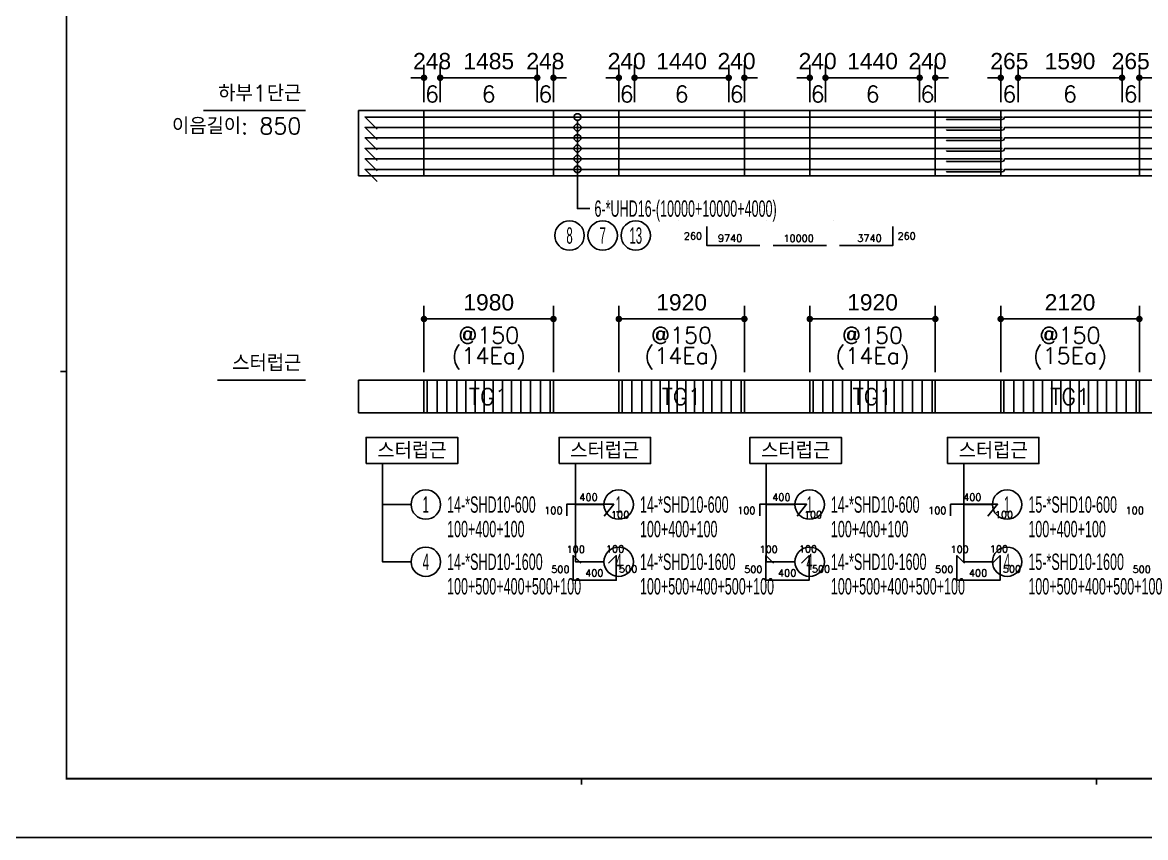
# Model space of a CAD drawing. Header units: millimetres. Extents: x 350420 to 672135, y -312840 to -44390.
# Drawn here: x 505279 to 522455, y -135386 to -122924 of the extents above; entities that cross this region are included whole.
import ezdxf
from ezdxf.enums import TextEntityAlignment as Align

# ---------------------------------------------------------------- set-up
doc = ezdxf.new("R2010")
doc.units = ezdxf.units.MM
doc.header["$LTSCALE"] = 65
doc.layers.get('Defpoints').update_dxf_attribs({"color": 145})
for name, color, linetype in [('00', 7, 'Continuous'), ('RP_DIM', 7, 'Continuous'), ('RP_TAG', 7, 'Continuous'), ('XDIM', 7, 'Continuous'), ('XREBAR', 1, 'Continuous'), ('XSTRUCT', 2, 'Continuous'), ('XTAG', 7, 'Continuous')]:
    doc.layers.add(name, color=color, linetype=linetype)
doc.styles.add('RPWK1', font='arial.ttf', dxfattribs={"bigfont": 'whgtxt.shx'})
doc.styles.add('RPWK2', font='romans.shx', dxfattribs={"bigfont": 'whgtxt.shx'})
doc.styles.get("Standard").update_dxf_attribs({"font": 'arial.ttf'})
doc.styles.add('XRebar', font='Romans.shx', dxfattribs={"bigfont": 'whgtxt.shx'})
doc.dimstyles.new('XRebarm', dxfattribs={"dimscale": 100, "dimtxt": 2.5, "dimasz": 1, "dimexe": 2, "dimexo": 0, "dimgap": 1.25, "dimtad": 1, "dimdec": 0, "dimzin": 0, "dimdsep": 46, "dimtxsty": 'Standard', "dimblk": 'DOT', "dimcen": 0.09, "dimclrd": 7, "dimclre": 7, "dimclrt": 3, "dimadec": 0, "dimazin": 0, "dimtfac": 1, "dimtdec": 4, "dimtofl": 0, "dimtmove": 0, "dimatfit": 3, "dimfxl": 0, "dimtolj": 1, "dimtzin": 0, "dimarcsym": 0})

# ---------------------------------------------------------------- blocks, each defined once
blk = doc.blocks.new('dhs_sheet2e')
at = {"color": 7}
for p, q in [((2996.4, 15831.2), (2796.7, 15831.2)), ((20500.6, 1997.6), (20500.6, 1797.9)), ((38004.8, 1997.6), (38004.8, 1797.9))]:
    blk.add_line(p, q, dxfattribs=at)
blk.add_lwpolyline([(84000, 0), (84000, 59329.4), (0, 59329.4), (0, 0)], close=True, dxfattribs=at)
at = {"color": 30, "const_width": 64.9}
blk.add_lwpolyline([(81003.6, 57331.7), (2996.4, 57331.7), (2996.4, 1997.6), (81003.6, 1997.6)], close=True, dxfattribs=at)
blk = doc.blocks.new('DFHDHBSD')
at = {"color": 255, "xscale": 0.5, "yscale": 0.5, "zscale": 0.5}
blk.add_blockref('dhs_sheet2e', (0, 0), dxfattribs=at)
blk = doc.blocks.new('_Dot')
at = {"color": 0, "linetype": 'ByBlock', "lineweight": -2}
blk.add_line((-0.5, 0), (-1, 0), dxfattribs=at)
at = {"color": 0, "linetype": 'ByBlock', "const_width": 0.5}
blk.add_lwpolyline([(-0.25, 0, 1), (0.25, 0, 1)], format="xyb", close=True, dxfattribs=at)
blk = doc.blocks.new('*D1350')
at = {"layer": 'Defpoints', "color": 0, "linetype": 'Continuous', "ltscale": 7.6496e-308, "transparency": 16777216}
for p in [(511668, -123770), (511420, -124145), (511668, -124145)]:
    blk.add_point(p, dxfattribs=at)
at = {"layer": 'XDIM', "color": 7, "linetype": 'Continuous', "lineweight": -2, "ltscale": 7.6496e-308, "transparency": 16777216}
for p, q in [((511420, -124145), (511420, -123570)), ((511668, -124145), (511668, -123570)), ((511320, -123770), (511220, -123770)), ((511768, -123770), (511868, -123770))]:
    blk.add_line(p, q, dxfattribs=at)
at = {"layer": 'XDIM', "color": 7, "linetype": 'Continuous', "lineweight": -2, "ltscale": 7.6496e-308, "transparency": 16777216, "xscale": 100, "yscale": 100, "zscale": 100}
blk.add_blockref('_Dot', (511420, -123770), dxfattribs=at)
at = {"layer": 'XDIM', "color": 7, "linetype": 'Continuous', "lineweight": -2, "ltscale": 7.6496e-308, "transparency": 16777216, "xscale": 100, "yscale": 100, "zscale": 100, "rotation": 180}
blk.add_blockref('_Dot', (511668, -123770), dxfattribs=at)
at = {"layer": 'XDIM', "color": 3, "linetype": 'Continuous', "ltscale": 7.6496e-308, "transparency": 16777216, "insert": (511544, -123517), "char_height": 250, "attachment_point": 5}
blk.add_mtext('\\A1;248', dxfattribs=at)
blk = doc.blocks.new('*D1351')
at = {"layer": 'Defpoints', "color": 0, "linetype": 'Continuous', "ltscale": 7.6496e-308, "transparency": 16777216}
for p in [(513152, -123770), (511668, -124145), (513152, -124145)]:
    blk.add_point(p, dxfattribs=at)
at = {"layer": 'XDIM', "color": 7, "linetype": 'Continuous', "lineweight": -2, "ltscale": 7.6496e-308, "transparency": 16777216}
for p, q in [((511668, -124145), (511668, -123570)), ((513152, -124145), (513152, -123570)), ((511768, -123770), (513052, -123770))]:
    blk.add_line(p, q, dxfattribs=at)
at = {"layer": 'XDIM', "color": 7, "linetype": 'Continuous', "lineweight": -2, "ltscale": 7.6496e-308, "transparency": 16777216, "xscale": 100, "yscale": 100, "zscale": 100, "rotation": 180}
blk.add_blockref('_Dot', (511668, -123770), dxfattribs=at)
at = {"layer": 'XDIM', "color": 7, "linetype": 'Continuous', "lineweight": -2, "ltscale": 7.6496e-308, "transparency": 16777216, "xscale": 100, "yscale": 100, "zscale": 100}
blk.add_blockref('_Dot', (513152, -123770), dxfattribs=at)
at = {"layer": 'XDIM', "color": 3, "linetype": 'Continuous', "ltscale": 7.6496e-308, "transparency": 16777216, "insert": (512410, -123517), "char_height": 250, "attachment_point": 5}
blk.add_mtext('\\A1;1485', dxfattribs=at)
blk = doc.blocks.new('*D1352')
at = {"layer": 'Defpoints', "color": 0, "linetype": 'Continuous', "ltscale": 7.6496e-308, "transparency": 16777216}
for p in [(513400, -123770), (513152, -124145), (513400, -124145)]:
    blk.add_point(p, dxfattribs=at)
at = {"layer": 'XDIM', "color": 7, "linetype": 'Continuous', "lineweight": -2, "ltscale": 7.6496e-308, "transparency": 16777216}
for p, q in [((513152, -124145), (513152, -123570)), ((513400, -124145), (513400, -123570)), ((513052, -123770), (512952, -123770)), ((513500, -123770), (513600, -123770))]:
    blk.add_line(p, q, dxfattribs=at)
at = {"layer": 'XDIM', "color": 7, "linetype": 'Continuous', "lineweight": -2, "ltscale": 7.6496e-308, "transparency": 16777216, "xscale": 100, "yscale": 100, "zscale": 100}
blk.add_blockref('_Dot', (513152, -123770), dxfattribs=at)
at = {"layer": 'XDIM', "color": 7, "linetype": 'Continuous', "lineweight": -2, "ltscale": 7.6496e-308, "transparency": 16777216, "xscale": 100, "yscale": 100, "zscale": 100, "rotation": 180}
blk.add_blockref('_Dot', (513400, -123770), dxfattribs=at)
at = {"layer": 'XDIM', "color": 3, "linetype": 'Continuous', "ltscale": 7.6496e-308, "transparency": 16777216, "insert": (513276, -123517), "char_height": 250, "attachment_point": 5}
blk.add_mtext('\\A1;248', dxfattribs=at)
blk = doc.blocks.new('*D1353')
at = {"layer": 'Defpoints', "color": 0, "linetype": 'Continuous', "ltscale": 7.6496e-308, "transparency": 16777216}
for p in [(514640, -123770), (514400, -124145), (514640, -124145)]:
    blk.add_point(p, dxfattribs=at)
at = {"layer": 'XDIM', "color": 7, "linetype": 'Continuous', "lineweight": -2, "ltscale": 7.6496e-308, "transparency": 16777216}
for p, q in [((514400, -124145), (514400, -123570)), ((514640, -124145), (514640, -123570)), ((514300, -123770), (514200, -123770)), ((514740, -123770), (514840, -123770))]:
    blk.add_line(p, q, dxfattribs=at)
at = {"layer": 'XDIM', "color": 7, "linetype": 'Continuous', "lineweight": -2, "ltscale": 7.6496e-308, "transparency": 16777216, "xscale": 100, "yscale": 100, "zscale": 100}
blk.add_blockref('_Dot', (514400, -123770), dxfattribs=at)
at = {"layer": 'XDIM', "color": 7, "linetype": 'Continuous', "lineweight": -2, "ltscale": 7.6496e-308, "transparency": 16777216, "xscale": 100, "yscale": 100, "zscale": 100, "rotation": 180}
blk.add_blockref('_Dot', (514640, -123770), dxfattribs=at)
at = {"layer": 'XDIM', "color": 3, "linetype": 'Continuous', "ltscale": 7.6496e-308, "transparency": 16777216, "insert": (514520, -123517), "char_height": 250, "attachment_point": 5}
blk.add_mtext('\\A1;240', dxfattribs=at)
blk = doc.blocks.new('*D1354')
at = {"layer": 'Defpoints', "color": 0, "linetype": 'Continuous', "ltscale": 7.6496e-308, "transparency": 16777216}
for p in [(516080, -123770), (514640, -124145), (516080, -124145)]:
    blk.add_point(p, dxfattribs=at)
at = {"layer": 'XDIM', "color": 7, "linetype": 'Continuous', "lineweight": -2, "ltscale": 7.6496e-308, "transparency": 16777216}
for p, q in [((514640, -124145), (514640, -123570)), ((516080, -124145), (516080, -123570)), ((514740, -123770), (515980, -123770))]:
    blk.add_line(p, q, dxfattribs=at)
at = {"layer": 'XDIM', "color": 7, "linetype": 'Continuous', "lineweight": -2, "ltscale": 7.6496e-308, "transparency": 16777216, "xscale": 100, "yscale": 100, "zscale": 100, "rotation": 180}
blk.add_blockref('_Dot', (514640, -123770), dxfattribs=at)
at = {"layer": 'XDIM', "color": 7, "linetype": 'Continuous', "lineweight": -2, "ltscale": 7.6496e-308, "transparency": 16777216, "xscale": 100, "yscale": 100, "zscale": 100}
blk.add_blockref('_Dot', (516080, -123770), dxfattribs=at)
at = {"layer": 'XDIM', "color": 3, "linetype": 'Continuous', "ltscale": 7.6496e-308, "transparency": 16777216, "insert": (515360, -123517), "char_height": 250, "attachment_point": 5}
blk.add_mtext('\\A1;1440', dxfattribs=at)
blk = doc.blocks.new('*D1355')
at = {"layer": 'Defpoints', "color": 0, "linetype": 'Continuous', "ltscale": 7.6496e-308, "transparency": 16777216}
for p in [(516320, -123770), (516080, -124145), (516320, -124145)]:
    blk.add_point(p, dxfattribs=at)
at = {"layer": 'XDIM', "color": 7, "linetype": 'Continuous', "lineweight": -2, "ltscale": 7.6496e-308, "transparency": 16777216}
for p, q in [((516080, -124145), (516080, -123570)), ((516320, -124145), (516320, -123570)), ((515980, -123770), (515880, -123770)), ((516420, -123770), (516520, -123770))]:
    blk.add_line(p, q, dxfattribs=at)
at = {"layer": 'XDIM', "color": 7, "linetype": 'Continuous', "lineweight": -2, "ltscale": 7.6496e-308, "transparency": 16777216, "xscale": 100, "yscale": 100, "zscale": 100}
blk.add_blockref('_Dot', (516080, -123770), dxfattribs=at)
at = {"layer": 'XDIM', "color": 7, "linetype": 'Continuous', "lineweight": -2, "ltscale": 7.6496e-308, "transparency": 16777216, "xscale": 100, "yscale": 100, "zscale": 100, "rotation": 180}
blk.add_blockref('_Dot', (516320, -123770), dxfattribs=at)
at = {"layer": 'XDIM', "color": 3, "linetype": 'Continuous', "ltscale": 7.6496e-308, "transparency": 16777216, "insert": (516200, -123517), "char_height": 250, "attachment_point": 5}
blk.add_mtext('\\A1;240', dxfattribs=at)
blk = doc.blocks.new('*D1356')
at = {"layer": 'Defpoints', "color": 0, "linetype": 'Continuous', "ltscale": 7.6496e-308, "transparency": 16777216}
for p in [(517560, -123770), (517320, -124145), (517560, -124145)]:
    blk.add_point(p, dxfattribs=at)
at = {"layer": 'XDIM', "color": 7, "linetype": 'Continuous', "lineweight": -2, "ltscale": 7.6496e-308, "transparency": 16777216}
for p, q in [((517320, -124145), (517320, -123570)), ((517560, -124145), (517560, -123570)), ((517220, -123770), (517120, -123770)), ((517660, -123770), (517760, -123770))]:
    blk.add_line(p, q, dxfattribs=at)
at = {"layer": 'XDIM', "color": 7, "linetype": 'Continuous', "lineweight": -2, "ltscale": 7.6496e-308, "transparency": 16777216, "xscale": 100, "yscale": 100, "zscale": 100}
blk.add_blockref('_Dot', (517320, -123770), dxfattribs=at)
at = {"layer": 'XDIM', "color": 7, "linetype": 'Continuous', "lineweight": -2, "ltscale": 7.6496e-308, "transparency": 16777216, "xscale": 100, "yscale": 100, "zscale": 100, "rotation": 180}
blk.add_blockref('_Dot', (517560, -123770), dxfattribs=at)
at = {"layer": 'XDIM', "color": 3, "linetype": 'Continuous', "ltscale": 7.6496e-308, "transparency": 16777216, "insert": (517440, -123517), "char_height": 250, "attachment_point": 5}
blk.add_mtext('\\A1;240', dxfattribs=at)
blk = doc.blocks.new('*D1357')
at = {"layer": 'Defpoints', "color": 0, "linetype": 'Continuous', "ltscale": 7.6496e-308, "transparency": 16777216}
for p in [(519000, -123770), (517560, -124145), (519000, -124145)]:
    blk.add_point(p, dxfattribs=at)
at = {"layer": 'XDIM', "color": 7, "linetype": 'Continuous', "lineweight": -2, "ltscale": 7.6496e-308, "transparency": 16777216}
for p, q in [((517560, -124145), (517560, -123570)), ((519000, -124145), (519000, -123570)), ((517660, -123770), (518900, -123770))]:
    blk.add_line(p, q, dxfattribs=at)
at = {"layer": 'XDIM', "color": 7, "linetype": 'Continuous', "lineweight": -2, "ltscale": 7.6496e-308, "transparency": 16777216, "xscale": 100, "yscale": 100, "zscale": 100, "rotation": 180}
blk.add_blockref('_Dot', (517560, -123770), dxfattribs=at)
at = {"layer": 'XDIM', "color": 7, "linetype": 'Continuous', "lineweight": -2, "ltscale": 7.6496e-308, "transparency": 16777216, "xscale": 100, "yscale": 100, "zscale": 100}
blk.add_blockref('_Dot', (519000, -123770), dxfattribs=at)
at = {"layer": 'XDIM', "color": 3, "linetype": 'Continuous', "ltscale": 7.6496e-308, "transparency": 16777216, "insert": (518280, -123517), "char_height": 250, "attachment_point": 5}
blk.add_mtext('\\A1;1440', dxfattribs=at)
blk = doc.blocks.new('*D1358')
at = {"layer": 'Defpoints', "color": 0, "linetype": 'Continuous', "ltscale": 7.6496e-308, "transparency": 16777216}
for p in [(519240, -123770), (519000, -124145), (519240, -124145)]:
    blk.add_point(p, dxfattribs=at)
at = {"layer": 'XDIM', "color": 7, "linetype": 'Continuous', "lineweight": -2, "ltscale": 7.6496e-308, "transparency": 16777216}
for p, q in [((519000, -124145), (519000, -123570)), ((519240, -124145), (519240, -123570)), ((518900, -123770), (518800, -123770)), ((519340, -123770), (519440, -123770))]:
    blk.add_line(p, q, dxfattribs=at)
at = {"layer": 'XDIM', "color": 7, "linetype": 'Continuous', "lineweight": -2, "ltscale": 7.6496e-308, "transparency": 16777216, "xscale": 100, "yscale": 100, "zscale": 100}
blk.add_blockref('_Dot', (519000, -123770), dxfattribs=at)
at = {"layer": 'XDIM', "color": 7, "linetype": 'Continuous', "lineweight": -2, "ltscale": 7.6496e-308, "transparency": 16777216, "xscale": 100, "yscale": 100, "zscale": 100, "rotation": 180}
blk.add_blockref('_Dot', (519240, -123770), dxfattribs=at)
at = {"layer": 'XDIM', "color": 3, "linetype": 'Continuous', "ltscale": 7.6496e-308, "transparency": 16777216, "insert": (519120, -123517), "char_height": 250, "attachment_point": 5}
blk.add_mtext('\\A1;240', dxfattribs=at)
blk = doc.blocks.new('*D1359')
at = {"layer": 'Defpoints', "color": 0, "linetype": 'Continuous', "ltscale": 7.6496e-308, "transparency": 16777216}
for p in [(520505, -123770), (520240, -124145), (520505, -124145)]:
    blk.add_point(p, dxfattribs=at)
at = {"layer": 'XDIM', "color": 7, "linetype": 'Continuous', "lineweight": -2, "ltscale": 7.6496e-308, "transparency": 16777216}
for p, q in [((520240, -124145), (520240, -123570)), ((520505, -124145), (520505, -123570)), ((520140, -123770), (520040, -123770)), ((520605, -123770), (520705, -123770))]:
    blk.add_line(p, q, dxfattribs=at)
at = {"layer": 'XDIM', "color": 7, "linetype": 'Continuous', "lineweight": -2, "ltscale": 7.6496e-308, "transparency": 16777216, "xscale": 100, "yscale": 100, "zscale": 100}
blk.add_blockref('_Dot', (520240, -123770), dxfattribs=at)
at = {"layer": 'XDIM', "color": 7, "linetype": 'Continuous', "lineweight": -2, "ltscale": 7.6496e-308, "transparency": 16777216, "xscale": 100, "yscale": 100, "zscale": 100, "rotation": 180}
blk.add_blockref('_Dot', (520505, -123770), dxfattribs=at)
at = {"layer": 'XDIM', "color": 3, "linetype": 'Continuous', "ltscale": 7.6496e-308, "transparency": 16777216, "insert": (520372, -123517), "char_height": 250, "attachment_point": 5}
blk.add_mtext('\\A1;265', dxfattribs=at)
blk = doc.blocks.new('*D1360')
at = {"layer": 'Defpoints', "color": 0, "linetype": 'Continuous', "ltscale": 7.6496e-308, "transparency": 16777216}
for p in [(522095, -123770), (520505, -124145), (522095, -124145)]:
    blk.add_point(p, dxfattribs=at)
at = {"layer": 'XDIM', "color": 7, "linetype": 'Continuous', "lineweight": -2, "ltscale": 7.6496e-308, "transparency": 16777216}
for p, q in [((520505, -124145), (520505, -123570)), ((522095, -124145), (522095, -123570)), ((520605, -123770), (521995, -123770))]:
    blk.add_line(p, q, dxfattribs=at)
at = {"layer": 'XDIM', "color": 7, "linetype": 'Continuous', "lineweight": -2, "ltscale": 7.6496e-308, "transparency": 16777216, "xscale": 100, "yscale": 100, "zscale": 100, "rotation": 180}
blk.add_blockref('_Dot', (520505, -123770), dxfattribs=at)
at = {"layer": 'XDIM', "color": 7, "linetype": 'Continuous', "lineweight": -2, "ltscale": 7.6496e-308, "transparency": 16777216, "xscale": 100, "yscale": 100, "zscale": 100}
blk.add_blockref('_Dot', (522095, -123770), dxfattribs=at)
at = {"layer": 'XDIM', "color": 3, "linetype": 'Continuous', "ltscale": 7.6496e-308, "transparency": 16777216, "insert": (521300, -123517), "char_height": 250, "attachment_point": 5}
blk.add_mtext('\\A1;1590', dxfattribs=at)
blk = doc.blocks.new('*D1361')
at = {"layer": 'Defpoints', "color": 0, "linetype": 'Continuous', "ltscale": 7.6496e-308, "transparency": 16777216}
for p in [(522360, -123770), (522095, -124145), (522360, -124145)]:
    blk.add_point(p, dxfattribs=at)
at = {"layer": 'XDIM', "color": 7, "linetype": 'Continuous', "lineweight": -2, "ltscale": 7.6496e-308, "transparency": 16777216}
for p, q in [((522095, -124145), (522095, -123570)), ((522360, -124145), (522360, -123570)), ((521995, -123770), (521895, -123770)), ((522460, -123770), (522560, -123770))]:
    blk.add_line(p, q, dxfattribs=at)
at = {"layer": 'XDIM', "color": 7, "linetype": 'Continuous', "lineweight": -2, "ltscale": 7.6496e-308, "transparency": 16777216, "xscale": 100, "yscale": 100, "zscale": 100}
blk.add_blockref('_Dot', (522095, -123770), dxfattribs=at)
at = {"layer": 'XDIM', "color": 7, "linetype": 'Continuous', "lineweight": -2, "ltscale": 7.6496e-308, "transparency": 16777216, "xscale": 100, "yscale": 100, "zscale": 100, "rotation": 180}
blk.add_blockref('_Dot', (522360, -123770), dxfattribs=at)
at = {"layer": 'XDIM', "color": 3, "linetype": 'Continuous', "ltscale": 7.6496e-308, "transparency": 16777216, "insert": (522228, -123517), "char_height": 250, "attachment_point": 5}
blk.add_mtext('\\A1;265', dxfattribs=at)
blk = doc.blocks.new('*D1371')
at = {"layer": 'Defpoints', "color": 0, "linetype": 'Continuous', "ltscale": 7.6496e-308, "transparency": 16777216}
for p in [(513400, -127458), (511420, -128270), (513400, -128270)]:
    blk.add_point(p, dxfattribs=at)
at = {"layer": 'XDIM', "color": 7, "linetype": 'Continuous', "lineweight": -2, "ltscale": 7.6496e-308, "transparency": 16777216}
for p, q in [((511420, -128270), (511420, -127258)), ((513400, -128270), (513400, -127258)), ((511520, -127458), (513300, -127458))]:
    blk.add_line(p, q, dxfattribs=at)
at = {"layer": 'XDIM', "color": 7, "linetype": 'Continuous', "lineweight": -2, "ltscale": 7.6496e-308, "transparency": 16777216, "xscale": 100, "yscale": 100, "zscale": 100, "rotation": 180}
blk.add_blockref('_Dot', (511420, -127458), dxfattribs=at)
at = {"layer": 'XDIM', "color": 7, "linetype": 'Continuous', "lineweight": -2, "ltscale": 7.6496e-308, "transparency": 16777216, "xscale": 100, "yscale": 100, "zscale": 100}
blk.add_blockref('_Dot', (513400, -127458), dxfattribs=at)
at = {"layer": 'XDIM', "color": 3, "linetype": 'Continuous', "ltscale": 7.6496e-308, "transparency": 16777216, "insert": (512410, -127205), "char_height": 250, "attachment_point": 5}
blk.add_mtext('\\A1;1980', dxfattribs=at)
blk = doc.blocks.new('*D1372')
at = {"layer": 'Defpoints', "color": 0, "linetype": 'Continuous', "ltscale": 7.6496e-308, "transparency": 16777216}
for p in [(516320, -127458), (514400, -128270), (516320, -128270)]:
    blk.add_point(p, dxfattribs=at)
at = {"layer": 'XDIM', "color": 7, "linetype": 'Continuous', "lineweight": -2, "ltscale": 7.6496e-308, "transparency": 16777216}
for p, q in [((514400, -128270), (514400, -127258)), ((516320, -128270), (516320, -127258)), ((514500, -127458), (516220, -127458))]:
    blk.add_line(p, q, dxfattribs=at)
at = {"layer": 'XDIM', "color": 7, "linetype": 'Continuous', "lineweight": -2, "ltscale": 7.6496e-308, "transparency": 16777216, "xscale": 100, "yscale": 100, "zscale": 100, "rotation": 180}
blk.add_blockref('_Dot', (514400, -127458), dxfattribs=at)
at = {"layer": 'XDIM', "color": 7, "linetype": 'Continuous', "lineweight": -2, "ltscale": 7.6496e-308, "transparency": 16777216, "xscale": 100, "yscale": 100, "zscale": 100}
blk.add_blockref('_Dot', (516320, -127458), dxfattribs=at)
at = {"layer": 'XDIM', "color": 3, "linetype": 'Continuous', "ltscale": 7.6496e-308, "transparency": 16777216, "insert": (515360, -127205), "char_height": 250, "attachment_point": 5}
blk.add_mtext('\\A1;1920', dxfattribs=at)
blk = doc.blocks.new('*D1373')
at = {"layer": 'Defpoints', "color": 0, "linetype": 'Continuous', "ltscale": 7.6496e-308, "transparency": 16777216}
for p in [(519240, -127458), (517320, -128270), (519240, -128270)]:
    blk.add_point(p, dxfattribs=at)
at = {"layer": 'XDIM', "color": 7, "linetype": 'Continuous', "lineweight": -2, "ltscale": 7.6496e-308, "transparency": 16777216}
for p, q in [((517320, -128270), (517320, -127258)), ((519240, -128270), (519240, -127258)), ((517420, -127458), (519140, -127458))]:
    blk.add_line(p, q, dxfattribs=at)
at = {"layer": 'XDIM', "color": 7, "linetype": 'Continuous', "lineweight": -2, "ltscale": 7.6496e-308, "transparency": 16777216, "xscale": 100, "yscale": 100, "zscale": 100, "rotation": 180}
blk.add_blockref('_Dot', (517320, -127458), dxfattribs=at)
at = {"layer": 'XDIM', "color": 7, "linetype": 'Continuous', "lineweight": -2, "ltscale": 7.6496e-308, "transparency": 16777216, "xscale": 100, "yscale": 100, "zscale": 100}
blk.add_blockref('_Dot', (519240, -127458), dxfattribs=at)
at = {"layer": 'XDIM', "color": 3, "linetype": 'Continuous', "ltscale": 7.6496e-308, "transparency": 16777216, "insert": (518280, -127205), "char_height": 250, "attachment_point": 5}
blk.add_mtext('\\A1;1920', dxfattribs=at)
blk = doc.blocks.new('*D1374')
at = {"layer": 'Defpoints', "color": 0, "linetype": 'Continuous', "ltscale": 7.6496e-308, "transparency": 16777216}
for p in [(522360, -127458), (520240, -128270), (522360, -128270)]:
    blk.add_point(p, dxfattribs=at)
at = {"layer": 'XDIM', "color": 7, "linetype": 'Continuous', "lineweight": -2, "ltscale": 7.6496e-308, "transparency": 16777216}
for p, q in [((520240, -128270), (520240, -127258)), ((522360, -128270), (522360, -127258)), ((520340, -127458), (522260, -127458))]:
    blk.add_line(p, q, dxfattribs=at)
at = {"layer": 'XDIM', "color": 7, "linetype": 'Continuous', "lineweight": -2, "ltscale": 7.6496e-308, "transparency": 16777216, "xscale": 100, "yscale": 100, "zscale": 100, "rotation": 180}
blk.add_blockref('_Dot', (520240, -127458), dxfattribs=at)
at = {"layer": 'XDIM', "color": 7, "linetype": 'Continuous', "lineweight": -2, "ltscale": 7.6496e-308, "transparency": 16777216, "xscale": 100, "yscale": 100, "zscale": 100}
blk.add_blockref('_Dot', (522360, -127458), dxfattribs=at)
at = {"layer": 'XDIM', "color": 3, "linetype": 'Continuous', "ltscale": 7.6496e-308, "transparency": 16777216, "insert": (521300, -127205), "char_height": 250, "attachment_point": 5}
blk.add_mtext('\\A1;2120', dxfattribs=at)
blk = doc.blocks.new('*U1720', base_point=(511223.5, -130295))
at = {"layer": 'RP_TAG', "color": 0, "linetype": 'Continuous', "ltscale": 100}
blk.add_circle((511447.5, -130295), 225, dxfattribs=at)
at = {"layer": 'RP_TAG', "color": 0, "linetype": 'Continuous', "ltscale": 100, "style": 'RPWK1', "width": 0.5}
blk.add_text('1', height=250, dxfattribs=at).set_placement((511447.5, -130295), align=Align.MIDDLE_CENTER)
at = {"layer": 'RP_TAG', "color": 0, "linetype": 'Continuous', "ltscale": 100, "style": 'RPWK1', "width": 0.55}
for s, p in [('14-*SHD10-600', (511772.5, -130295)), ('100+400+100', (511772.5, -130670))]:
    blk.add_text(s, height=250, dxfattribs=at).set_placement(p, align=Align.MIDDLE_LEFT)
blk = doc.blocks.new('*U1721', base_point=(514173.5, -130295))
at = {"layer": 'RP_TAG', "color": 0, "linetype": 'Continuous', "ltscale": 100}
blk.add_circle((514397.5, -130295), 225, dxfattribs=at)
at = {"layer": 'RP_TAG', "color": 0, "linetype": 'Continuous', "ltscale": 100, "style": 'RPWK1', "width": 0.5}
blk.add_text('1', height=250, dxfattribs=at).set_placement((514397.5, -130295), align=Align.MIDDLE_CENTER)
at = {"layer": 'RP_TAG', "color": 0, "linetype": 'Continuous', "ltscale": 100, "style": 'RPWK1', "width": 0.55}
for s, p in [('14-*SHD10-600', (514722.5, -130295)), ('100+400+100', (514722.5, -130670))]:
    blk.add_text(s, height=250, dxfattribs=at).set_placement(p, align=Align.MIDDLE_LEFT)
blk = doc.blocks.new('*U1722', base_point=(517093.5, -130295))
at = {"layer": 'RP_TAG', "color": 0, "linetype": 'Continuous', "ltscale": 100}
blk.add_circle((517317.5, -130295), 225, dxfattribs=at)
at = {"layer": 'RP_TAG', "color": 0, "linetype": 'Continuous', "ltscale": 100, "style": 'RPWK1', "width": 0.5}
blk.add_text('1', height=250, dxfattribs=at).set_placement((517317.5, -130295), align=Align.MIDDLE_CENTER)
at = {"layer": 'RP_TAG', "color": 0, "linetype": 'Continuous', "ltscale": 100, "style": 'RPWK1', "width": 0.55}
for s, p in [('14-*SHD10-600', (517642.5, -130295)), ('100+400+100', (517642.5, -130670))]:
    blk.add_text(s, height=250, dxfattribs=at).set_placement(p, align=Align.MIDDLE_LEFT)
blk = doc.blocks.new('*U1723', base_point=(520113.5, -130295))
at = {"layer": 'RP_TAG', "color": 0, "linetype": 'Continuous', "ltscale": 100}
blk.add_circle((520337.5, -130295), 225, dxfattribs=at)
at = {"layer": 'RP_TAG', "color": 0, "linetype": 'Continuous', "ltscale": 100, "style": 'RPWK1', "width": 0.5}
blk.add_text('1', height=250, dxfattribs=at).set_placement((520337.5, -130295), align=Align.MIDDLE_CENTER)
at = {"layer": 'RP_TAG', "color": 0, "linetype": 'Continuous', "ltscale": 100, "style": 'RPWK1', "width": 0.55}
for s, p in [('15-*SHD10-600', (520662.5, -130295)), ('100+400+100', (520662.5, -130670))]:
    blk.add_text(s, height=250, dxfattribs=at).set_placement(p, align=Align.MIDDLE_LEFT)
blk = doc.blocks.new('*U1752', base_point=(511223.5, -131170))
at = {"layer": 'RP_TAG', "color": 0, "linetype": 'Continuous', "ltscale": 100}
blk.add_circle((511447.5, -131170), 225, dxfattribs=at)
at = {"layer": 'RP_TAG', "color": 0, "linetype": 'Continuous', "ltscale": 100, "style": 'RPWK1', "width": 0.5}
blk.add_text('4', height=250, dxfattribs=at).set_placement((511447.5, -131170), align=Align.MIDDLE_CENTER)
at = {"layer": 'RP_TAG', "color": 0, "linetype": 'Continuous', "ltscale": 100, "style": 'RPWK1', "width": 0.55}
for s, p in [('14-*SHD10-1600', (511772.5, -131170)), ('100+500+400+500+100', (511772.5, -131545))]:
    blk.add_text(s, height=250, dxfattribs=at).set_placement(p, align=Align.MIDDLE_LEFT)
blk = doc.blocks.new('*U1753', base_point=(514173.5, -131170))
at = {"layer": 'RP_TAG', "color": 0, "linetype": 'Continuous', "ltscale": 100}
blk.add_circle((514397.5, -131170), 225, dxfattribs=at)
at = {"layer": 'RP_TAG', "color": 0, "linetype": 'Continuous', "ltscale": 100, "style": 'RPWK1', "width": 0.5}
blk.add_text('4', height=250, dxfattribs=at).set_placement((514397.5, -131170), align=Align.MIDDLE_CENTER)
at = {"layer": 'RP_TAG', "color": 0, "linetype": 'Continuous', "ltscale": 100, "style": 'RPWK1', "width": 0.55}
for s, p in [('14-*SHD10-1600', (514722.5, -131170)), ('100+500+400+500+100', (514722.5, -131545))]:
    blk.add_text(s, height=250, dxfattribs=at).set_placement(p, align=Align.MIDDLE_LEFT)
blk = doc.blocks.new('*U1754', base_point=(517093.5, -131170))
at = {"layer": 'RP_TAG', "color": 0, "linetype": 'Continuous', "ltscale": 100}
blk.add_circle((517317.5, -131170), 225, dxfattribs=at)
at = {"layer": 'RP_TAG', "color": 0, "linetype": 'Continuous', "ltscale": 100, "style": 'RPWK1', "width": 0.5}
blk.add_text('4', height=250, dxfattribs=at).set_placement((517317.5, -131170), align=Align.MIDDLE_CENTER)
at = {"layer": 'RP_TAG', "color": 0, "linetype": 'Continuous', "ltscale": 100, "style": 'RPWK1', "width": 0.55}
for s, p in [('14-*SHD10-1600', (517642.5, -131170)), ('100+500+400+500+100', (517642.5, -131545))]:
    blk.add_text(s, height=250, dxfattribs=at).set_placement(p, align=Align.MIDDLE_LEFT)
blk = doc.blocks.new('*U1755', base_point=(520113.5, -131170))
at = {"layer": 'RP_TAG', "color": 0, "linetype": 'Continuous', "ltscale": 100}
blk.add_circle((520337.5, -131170), 225, dxfattribs=at)
at = {"layer": 'RP_TAG', "color": 0, "linetype": 'Continuous', "ltscale": 100, "style": 'RPWK1', "width": 0.5}
blk.add_text('4', height=250, dxfattribs=at).set_placement((520337.5, -131170), align=Align.MIDDLE_CENTER)
at = {"layer": 'RP_TAG', "color": 0, "linetype": 'Continuous', "ltscale": 100, "style": 'RPWK1', "width": 0.55}
for s, p in [('15-*SHD10-1600', (520662.5, -131170)), ('100+500+400+500+100', (520662.5, -131545))]:
    blk.add_text(s, height=250, dxfattribs=at).set_placement(p, align=Align.MIDDLE_LEFT)
blk = doc.blocks.new('*U1785', base_point=(513965.5834, -125770))
at = {"layer": 'RP_TAG', "color": 0, "linetype": 'Continuous', "ltscale": 100}
for centre in [(513645.8334, -126182.5), (514152.0834, -126182.5), (514658.3334, -126182.5)]:
    blk.add_circle(centre, 225, dxfattribs=at)
at = {"layer": 'RP_TAG', "color": 0, "linetype": 'Continuous', "ltscale": 100, "style": 'RPWK1', "width": 0.55}
blk.add_text('6-*UHD16-(10000+10000+4000)', height=250, dxfattribs=at).set_placement((514027.0834, -125770), align=Align.MIDDLE_LEFT)
at = {"layer": 'RP_TAG', "color": 0, "linetype": 'Continuous', "ltscale": 100, "style": 'RPWK1', "width": 0.5}
for s, p in [('8', (513645.8334, -126182.5)), ('7', (514152.0834, -126182.5)), ('13', (514658.3334, -126182.5))]:
    blk.add_text(s, height=250, dxfattribs=at).set_placement(p, align=Align.MIDDLE_CENTER)

msp = doc.modelspace()

# ---------------------------------------------------------------- linework, layer by layer
at = {"layer": 'RP_DIM', "color": 7, "linetype": 'Continuous', "ltscale": 100}
for points in [[(513766.7, -125770), (513766.7, -124420), (513787.4, -124420), (513816.7, -124390.7), (513816.7, -124349.3), (513787.4, -124320), (513746, -124320), (513716.7, -124349.3), (513716.7, -124390.7), (513746, -124420), (513787.4, -124420), (513766.7, -124420), (513766.7, -125770), (513954.2, -125770)], [(513816.7, -124509.3), (513787.4, -124480), (513746, -124480), (513716.7, -124509.3), (513716.7, -124550.7), (513746, -124580), (513787.4, -124580), (513816.7, -124550.7), (513816.7, -124509.3)], [(513816.7, -124669.3), (513787.4, -124640), (513746, -124640), (513716.7, -124669.3), (513716.7, -124710.7), (513746, -124740), (513787.4, -124740), (513816.7, -124710.7), (513816.7, -124669.3)], [(513816.7, -124829.3), (513787.4, -124800), (513746, -124800), (513716.7, -124829.3), (513716.7, -124870.7), (513746, -124900), (513787.4, -124900), (513816.7, -124870.7), (513816.7, -124829.3)], [(513816.7, -124989.3), (513787.4, -124960), (513746, -124960), (513716.7, -124989.3), (513716.7, -125030.7), (513746, -125060), (513787.4, -125060), (513816.7, -125030.7), (513816.7, -124989.3)], [(513816.7, -125149.3), (513787.4, -125120), (513746, -125120), (513716.7, -125149.3), (513716.7, -125190.7), (513746, -125220), (513787.4, -125220), (513816.7, -125190.7), (513816.7, -125149.3)], [(510785, -129670), (510785, -130295), (511222.5, -130295)], [(513735, -129670), (513735, -130295), (514172.5, -130295)], [(516655, -129670), (516655, -130295), (517092.5, -130295)], [(519675, -129670), (519675, -130295), (520112.5, -130295)], [(510785, -130295), (510785, -131170), (511222.5, -131170)], [(513735, -130295), (513735, -131170), (514172.5, -131170)], [(516655, -130295), (516655, -131170), (517092.5, -131170)], [(519675, -130295), (519675, -131170), (520112.5, -131170)]]:
    msp.add_lwpolyline(points, dxfattribs=at)
at = {"layer": 'RP_TAG', "color": 250, "linetype": 'Continuous', "ltscale": 100}
for p, q in [((515309.5, -125957.5), (515309.5, -125957.5)), ((516659.9, -125957.5), (516659.9, -125957.5)), ((517676.6, -125957.5), (517676.7, -125957.5)), ((513761.2, -130295), (513761.2, -130295)), ((516711.2, -130295), (516711.2, -130295)), ((519631.2, -130295), (519631.2, -130295)), ((513868.1, -131170), (513868.1, -131170)), ((516818.1, -131170), (516818.1, -131170)), ((519738.1, -131170), (519738.1, -131170))]:
    msp.add_line(p, q, dxfattribs=at)
at = {"layer": 'RP_TAG', "color": 1, "linetype": 'Continuous', "ltscale": 100}
for points in [[(515743.3, -126044.1), (515743.3, -126332.5), (516557.4, -126332.5)], [(518590.7, -126044.1), (518590.7, -126332.5), (517776.6, -126332.5)], [(516759.9, -126332.5), (517574.1, -126332.5)], [(513604, -130467.2), (513604, -130290.4), (514322, -130290.4), (514175.2, -130473.3)], [(516554, -130467.2), (516554, -130290.4), (517272, -130290.4), (517125.2, -130473.3)], [(519474, -130467.2), (519474, -130290.4), (520192, -130290.4), (520045.2, -130473.3)], [(513816.4, -131190.6), (513699.6, -131074.3), (513699.6, -131451.9), (514359.6, -131451.9), (514359.6, -131074.3), (514243, -131190.6)], [(516766.4, -131190.6), (516649.6, -131074.3), (516649.6, -131451.9), (517309.6, -131451.9), (517309.6, -131074.3), (517193, -131190.6)], [(519686.4, -131190.6), (519569.6, -131074.3), (519569.6, -131451.9), (520229.6, -131451.9), (520229.6, -131074.3), (520113, -131190.6)]]:
    msp.add_lwpolyline(points, dxfattribs=at)
at = {"layer": 'XDIM', "color": 7, "linetype": 'Continuous', "ltscale": 7.6496e-308}
for p, q in [((508046.5, -124270), (509607.5, -124270)), ((508263.8, -128395), (509607.5, -128395))]:
    msp.add_line(p, q, dxfattribs=at)
at = {"layer": 'XREBAR', "color": 1, "linetype": 'Continuous', "ltscale": 7.6496e-308}
for p, q in [((511470, -128395), (511470, -128895)), ((511620, -128395), (511620, -128895)), ((511770, -128395), (511770, -128895)), ((511920, -128395), (511920, -128895)), ((512060, -128395), (512060, -128895)), ((512200, -128395), (512200, -128895)), ((512340, -128395), (512340, -128895)), ((512480, -128395), (512480, -128895)), ((512620, -128395), (512620, -128895)), ((512760, -128395), (512760, -128895)), ((512900, -128395), (512900, -128895)), ((513050, -128395), (513050, -128895)), ((513200, -128395), (513200, -128895)), ((513350, -128395), (513350, -128895)), ((514450, -128395), (514450, -128895)), ((514600, -128395), (514600, -128895)), ((514750, -128395), (514750, -128895)), ((514900, -128395), (514900, -128895)), ((515031.4, -128395), (515031.4, -128895)), ((515162.9, -128395), (515162.9, -128895)), ((515294.3, -128395), (515294.3, -128895)), ((515425.7, -128395), (515425.7, -128895)), ((515557.1, -128395), (515557.1, -128895)), ((515688.6, -128395), (515688.6, -128895)), ((515820, -128395), (515820, -128895)), ((515970, -128395), (515970, -128895)), ((516120, -128395), (516120, -128895)), ((516270, -128395), (516270, -128895)), ((517370, -128395), (517370, -128895)), ((517520, -128395), (517520, -128895)), ((517670, -128395), (517670, -128895)), ((517820, -128395), (517820, -128895)), ((517951.4, -128395), (517951.4, -128895)), ((518082.9, -128395), (518082.9, -128895)), ((518214.3, -128395), (518214.3, -128895)), ((518345.7, -128395), (518345.7, -128895)), ((518477.1, -128395), (518477.1, -128895)), ((518608.6, -128395), (518608.6, -128895)), ((518740, -128395), (518740, -128895)), ((518890, -128395), (518890, -128895)), ((519040, -128395), (519040, -128895)), ((519190, -128395), (519190, -128895)), ((520290, -128395), (520290, -128895)), ((520440, -128395), (520440, -128895)), ((520590, -128395), (520590, -128895)), ((520740, -128395), (520740, -128895)), ((520880, -128395), (520880, -128895)), ((521020, -128395), (521020, -128895)), ((521160, -128395), (521160, -128895)), ((521300, -128395), (521300, -128895)), ((521440, -128395), (521440, -128895)), ((521580, -128395), (521580, -128895)), ((521720, -128395), (521720, -128895)), ((521860, -128395), (521860, -128895)), ((522010, -128395), (522010, -128895)), ((522160, -128395), (522160, -128895)), ((522310, -128395), (522310, -128895))]:
    msp.add_line(p, q, dxfattribs=at)
for points in [[(510703.8, -124553.8), (510520, -124370), (520260, -124370), (520260, -124370)], [(519410, -124410), (519410, -124410), (520260, -124410), (520280, -124404.6), (520294.6, -124390), (520300, -124370), (529410, -124370), (529410, -124370)], [(510703.8, -124713.8), (510520, -124530), (520260, -124530), (520260, -124530)], [(510703.8, -124873.8), (510520, -124690), (520260, -124690), (520260, -124690)], [(519410, -124570), (519410, -124570), (520260, -124570), (520280, -124564.6), (520294.6, -124550), (520300, -124530), (529410, -124530), (529410, -124530)], [(519410, -124730), (519410, -124730), (520260, -124730), (520280, -124724.6), (520294.6, -124710), (520300, -124690), (529410, -124690), (529410, -124690)], [(510703.8, -125033.8), (510520, -124850), (520260, -124850), (520260, -124850)], [(519410, -124890), (519410, -124890), (520260, -124890), (520280, -124884.6), (520294.6, -124870), (520300, -124850), (529410, -124850), (529410, -124850)], [(510703.8, -125193.8), (510520, -125010), (520260, -125010), (520260, -125010)], [(519410, -125050), (519410, -125050), (520260, -125050), (520280, -125044.6), (520294.6, -125030), (520300, -125010), (529410, -125010), (529410, -125010)], [(510703.8, -125353.8), (510520, -125170), (520260, -125170), (520260, -125170)], [(519410, -125210), (519410, -125210), (520260, -125210), (520280, -125204.6), (520294.6, -125190), (520300, -125170), (529410, -125170), (529410, -125170)]]:
    msp.add_lwpolyline(points, dxfattribs=at)
at = {"layer": 'XSTRUCT', "color": 7, "linetype": 'Continuous', "ltscale": 7.6496e-308}
for p, q in [((510420, -124270), (510420, -125270)), ((510420, -128395), (510420, -128895))]:
    msp.add_line(p, q, dxfattribs=at)
at = {"layer": 'XSTRUCT', "color": 2, "linetype": 'Continuous', "ltscale": 7.6496e-308}
for p, q in [((510420, -124270), (511420, -124270)), ((511420, -124270), (513400, -124270)), ((513400, -124270), (514400, -124270)), ((514400, -124270), (516320, -124270)), ((516320, -124270), (517320, -124270)), ((517320, -124270), (519240, -124270)), ((519240, -124270), (520240, -124270)), ((520240, -124270), (522360, -124270)), ((522360, -124270), (523360, -124270)), ((510420, -125270), (511420, -125270)), ((511420, -125270), (513400, -125270)), ((513400, -125270), (514400, -125270)), ((514400, -125270), (516320, -125270)), ((516320, -125270), (517320, -125270)), ((517320, -125270), (519240, -125270)), ((519240, -125270), (520240, -125270)), ((520240, -125270), (522360, -125270)), ((522360, -125270), (523360, -125270)), ((510420, -128395), (511420, -128395)), ((513400, -128395), (514400, -128395)), ((516320, -128395), (517320, -128395)), ((519240, -128395), (520240, -128395)), ((522360, -128395), (523360, -128395)), ((510420, -128895), (511420, -128895)), ((513400, -128895), (514400, -128895)), ((516320, -128895), (517320, -128895)), ((519240, -128895), (520240, -128895)), ((522360, -128895), (523360, -128895))]:
    msp.add_line(p, q, dxfattribs=at)
at = {"layer": 'XSTRUCT', "color": 253, "linetype": 'Continuous', "ltscale": 7.6496e-308}
for p, q in [((511420, -124270), (511420, -125270)), ((513400, -124270), (513400, -125270)), ((514400, -124270), (514400, -125270)), ((516320, -124270), (516320, -125270)), ((517320, -124270), (517320, -125270)), ((519240, -124270), (519240, -125270)), ((520240, -124270), (520240, -125270)), ((522360, -124270), (522360, -125270)), ((511420, -128395), (511420, -128895)), ((513400, -128395), (513400, -128895)), ((514400, -128395), (514400, -128895)), ((516320, -128395), (516320, -128895)), ((517320, -128395), (517320, -128895)), ((519240, -128395), (519240, -128895)), ((520240, -128395), (520240, -128895)), ((522360, -128395), (522360, -128895))]:
    msp.add_line(p, q, dxfattribs=at)
at = {"layer": 'XSTRUCT', "color": 1, "linetype": 'Continuous', "ltscale": 7.6496e-308}
for p, q in [((511420, -128395), (513400, -128395)), ((514400, -128395), (516320, -128395)), ((517320, -128395), (519240, -128395)), ((520240, -128395), (522360, -128395)), ((511420, -128895), (513400, -128895)), ((514400, -128895), (516320, -128895)), ((517320, -128895), (519240, -128895)), ((520240, -128895), (522360, -128895))]:
    msp.add_line(p, q, dxfattribs=at)
at = {"layer": 'XTAG', "color": 7, "linetype": 'Continuous', "ltscale": 7.6496e-308}
for points in [[(510535, -129670), (511935, -129670), (511935, -129270), (510535, -129270), (510535, -129670)], [(513485, -129670), (514885, -129670), (514885, -129270), (513485, -129270), (513485, -129670)], [(516405, -129670), (517805, -129670), (517805, -129270), (516405, -129270), (516405, -129670)], [(519425, -129670), (520825, -129670), (520825, -129270), (519425, -129270), (519425, -129670)]]:
    msp.add_lwpolyline(points, close=True, dxfattribs=at)

# ---------------------------------------------------------------- block references
at = {"layer": '00', "xscale": 0.8999999981431359, "yscale": 0.8999999981431359, "zscale": 0.8999999981431359}
for p in [(504604.9, -135386.2), (504604.9, -162084.4)]:
    msp.add_blockref('DFHDHBSD', p, dxfattribs=at)
at = {"layer": 'RP_TAG', "color": 171, "linetype": 'Continuous', "ltscale": 1.15363e-317}
msp.add_blockref('*U1785', (513965.6, -125770), dxfattribs=at)
at = {"layer": 'RP_TAG', "color": 30, "linetype": 'Continuous', "ltscale": 1.15363e-317}
for name, p in [('*U1720', (511223.5, -130295)), ('*U1721', (514173.5, -130295)), ('*U1722', (517093.5, -130295)), ('*U1723', (520113.5, -130295)), ('*U1752', (511223.5, -131170)), ('*U1753', (514173.5, -131170)), ('*U1754', (517093.5, -131170)), ('*U1755', (520113.5, -131170))]:
    msp.add_blockref(name, p, dxfattribs=at)

# ---------------------------------------------------------------- texts
at = {"layer": 'RP_TAG', "color": 2, "linetype": 'Continuous', "ltscale": 100, "style": 'RPWK2'}
msp.add_text('260', height=108.89, dxfattribs=at).set_placement((515672.8, -126277.4), align=Align.BOTTOM_RIGHT)
for s, p in [('9740', (516100.8, -126309.7)), ('10000', (517149.2, -126310.6)), ('400', (513935.8, -130270.1)), ('400', (516885.8, -130270.1)), ('400', (519805.8, -130270.1)), ('100', (513740.9, -131066.3)), ('100', (514342.7, -131062)), ('100', (516690.9, -131066.3)), ('100', (517292.7, -131062)), ('100', (519610.9, -131066.3)), ('100', (520212.7, -131062)), ('400', (514023.9, -131430.3)), ('400', (516973.9, -131430.3)), ('400', (519893.9, -131430.3))]:
    msp.add_text(s, height=108.89, dxfattribs=at).set_placement(p, align=Align.BOTTOM_CENTER)
msp.add_text('3740', height=108.89, rotation=359.99998, dxfattribs=at).set_placement((518233.3, -126309.7), align=Align.BOTTOM_CENTER)
msp.add_text('260', height=108.89, rotation=359.99998, dxfattribs=at).set_placement((518661.2, -126277.4), align=Align.BOTTOM_LEFT)
for s, p in [('100', (513539.6, -130385.9)), ('100', (516489.6, -130385.9)), ('100', (519409.6, -130385.9)), ('100', (522429.6, -130385.9)), ('500', (513646.4, -131284.7)), ('500', (516596.4, -131284.7)), ('500', (519516.4, -131284.7)), ('500', (522536.4, -131284.7))]:
    msp.add_text(s, height=108.89, dxfattribs=at).set_placement(p, align=Align.MIDDLE_RIGHT)
for p in [(514279.4, -130394.9), (517229.4, -130394.9), (520149.4, -130394.9)]:
    msp.add_text('100', height=108.89, dxfattribs=at).set_placement(p, align=Align.TOP_LEFT)
for p in [(514401.9, -131279.7), (517351.9, -131279.7), (520271.9, -131279.7)]:
    msp.add_text('500', height=108.89, dxfattribs=at).set_placement(p, align=Align.MIDDLE_LEFT)
at = {"layer": 'XDIM', "color": 7, "linetype": 'Continuous', "ltscale": 7.6496e-308, "style": 'XRebar'}
for s, p in [('하부1단근', (509545, -124207.5)), ('이음길이: 850', (509545, -124707.5)), ('스터럽근', (509545, -128332.5))]:
    msp.add_text(s, height=250, dxfattribs=at).set_placement(p, align=Align.BOTTOM_RIGHT)
for s, p in [('6', (511543.8, -123895)), ('6', (512410, -123895)), ('6', (513276.2, -123895)), ('6', (514520, -123895)), ('6', (515360, -123895)), ('6', (516200, -123895)), ('6', (517440, -123895)), ('6', (518280, -123895)), ('6', (519120, -123895)), ('6', (520372.5, -123895)), ('6', (521300, -123895)), ('6', (522227.5, -123895)), ('@150', (512410, -127582.5)), ('@150', (515360, -127582.5)), ('@150', (518280, -127582.5)), ('@150', (521300, -127582.5)), ('(14Ea)', (512410, -127895)), ('(14Ea)', (515360, -127895)), ('(14Ea)', (518280, -127895)), ('(15Ea)', (521300, -127895))]:
    msp.add_text(s, height=250, dxfattribs=at).set_placement(p, align=Align.TOP_CENTER)
at = {"layer": 'XDIM', "color": 3, "linetype": 'Continuous', "ltscale": 7.6496e-308, "style": 'XRebar'}
for p in [(511235, -129470), (514185, -129470), (517105, -129470), (520125, -129470)]:
    msp.add_text('스터럽근', height=250, dxfattribs=at).set_placement(p, align=Align.MIDDLE_CENTER)
at = {"layer": 'XSTRUCT', "color": 2, "linetype": 'Continuous', "ltscale": 7.6496e-308, "style": 'XRebar'}
for p in [(512410, -128645), (515360, -128645), (518280, -128645), (521300, -128645)]:
    msp.add_text('TG1', height=250, dxfattribs=at).set_placement(p, align=Align.MIDDLE_CENTER)

# ---------------------------------------------------------------- dimensions: what is measured, and where the dimension line sits
at = {"layer": 'XDIM', "color": 7, "linetype": 'Continuous', "ltscale": 7.6496e-308}
for base, p1, p2, picture, middle in [((511667.5, -123770), (511420, -124145), (511667.5, -124145), '*D1350', (511543.75, -123770)), ((513152.5, -123770), (511667.5, -124145), (513152.5, -124145), '*D1351', (512410, -123770)), ((513400, -123770), (513152.5, -124145), (513400, -124145), '*D1352', (513276.25, -123770)), ((514640, -123770), (514400, -124145), (514640, -124145), '*D1353', (514520, -123770)), ((516080, -123770), (514640, -124145), (516080, -124145), '*D1354', (515360, -123770)), ((516320, -123770), (516080, -124145), (516320, -124145), '*D1355', (516200, -123770)), ((517560, -123770), (517320, -124145), (517560, -124145), '*D1356', (517440, -123770)), ((519000, -123770), (517560, -124145), (519000, -124145), '*D1357', (518280, -123770)), ((519240, -123770), (519000, -124145), (519240, -124145), '*D1358', (519120, -123770)), ((520505, -123770), (520240, -124145), (520505, -124145), '*D1359', (520372.5, -123770)), ((522095, -123770), (520505, -124145), (522095, -124145), '*D1360', (521300, -123770)), ((522360, -123770), (522095, -124145), (522360, -124145), '*D1361', (522227.5, -123770)), ((513400, -127457.5), (511420, -128270), (513400, -128270), '*D1371', (512410, -127457.5)), ((516320, -127457.5), (514400, -128270), (516320, -128270), '*D1372', (515360, -127457.5)), ((519240, -127457.5), (517320, -128270), (519240, -128270), '*D1373', (518280, -127457.5)), ((522360, -127457.5), (520240, -128270), (522360, -128270), '*D1374', (521300, -127457.5))]:
    dim = msp.add_linear_dim(base=base, p1=p1, p2=p2, angle=0, dimstyle='XRebarm', override={"dimscale": 100}, dxfattribs=at)
    dim.commit()
    dim.dimension.update_dxf_attribs({"geometry": picture, "text_midpoint": middle, "dimtype": 161})

doc.saveas('drawing.dxf')
